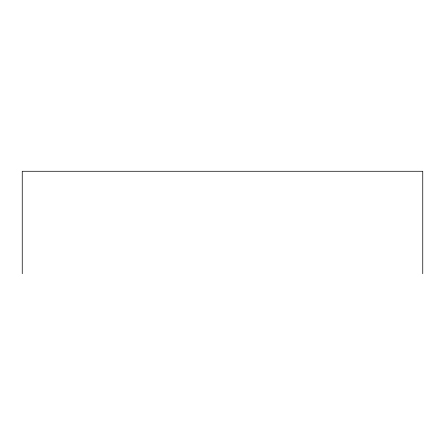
<?xml version="1.0" encoding="UTF-8"?>
<svg xmlns="http://www.w3.org/2000/svg" width="445" height="445" viewBox="0 0 445 445"><rect width="100%" height="100%" fill="white"/><g stroke="black" fill="none" stroke-linecap="round" stroke-linejoin="round"><path stroke-width="0.67" d="M422.75 273.725L422.75 171.275L22.25 171.275L22.25 273.725"/></g></svg>
